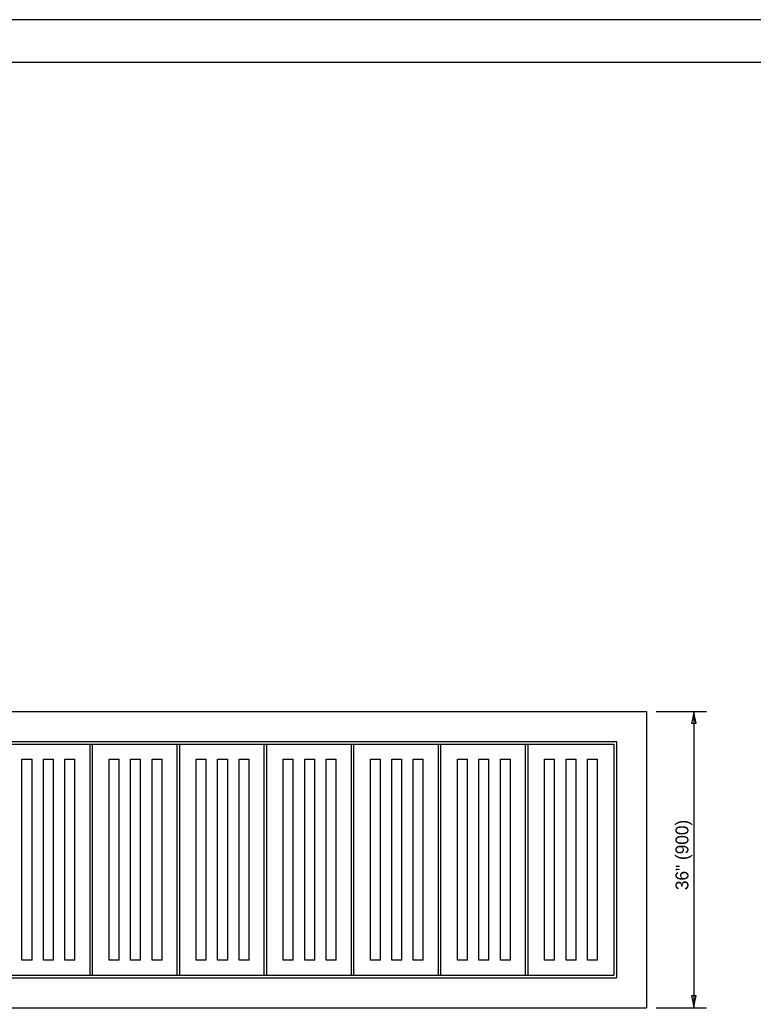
# Model space of a CAD drawing. Extents: x 0 to 2.83, y 0 to 1.83.
# Drawn here: x 0.974 to 1.696, y 0.854 to 1.833 of the extents above; entities that cross this region are included whole.
import ezdxf

# ---------------------------------------------------------------- set-up
doc = ezdxf.new("R2010")
doc.units = 0
for name, color, linetype in [('RD_Pr_Roadway_Dimensions', 7, 'Continuous'), ('RD_Pr_Roadway_Items', 7, 'Continuous'), ('SH_General_Details', 7, 'Continuous'), ('SH_Printer_Plotting_Border', 7, 'Continuous')]:
    doc.layers.add(name, color=color, linetype=linetype)

msp = doc.modelspace()

# ---------------------------------------------------------------- linework, layer by layer
at = {"layer": 'RD_Pr_Roadway_Dimensions'}
for p, q in [((1.60022, 1.15229), (1.6498, 1.15229)), ((1.63742, 1.15229), (1.63742, 0.86035)), ((1.60022, 0.86035), (1.6498, 0.86035))]:
    msp.add_line(p, q, dxfattribs=at)
for points in [[(1.63498, 1.14063), (1.63742, 1.14063), (1.63986, 1.14063), (1.63843, 1.14646), (1.63742, 1.15229), (1.63629, 1.14607)], [(1.63986, 0.87201), (1.63742, 0.87202), (1.63498, 0.87202), (1.63641, 0.86618), (1.63742, 0.86035), (1.63855, 0.86657)]]:
    msp.add_lwpolyline(points, close=True, dxfattribs=at)
at = {"layer": 'RD_Pr_Roadway_Items'}
for p, q in [((0.24007, 1.15229), (1.59094, 1.15229)), ((1.59094, 1.15229), (1.59094, 0.86035)), ((0.26976, 1.12262), (1.56125, 1.12262)), ((0.27223, 1.12014), (1.55877, 1.12014)), ((1.04289, 0.89251), (1.04289, 1.12014)), ((1.04289, 0.89251), (1.04289, 1.12014)), ((1.04289, 0.89251), (1.04289, 1.12014)), ((1.04289, 0.89251), (1.04289, 1.12014)), ((1.04289, 0.89251), (1.04289, 1.12014)), ((1.04289, 0.89251), (1.04289, 1.12014)), ((1.04289, 0.89251), (1.04289, 1.12014)), ((1.04289, 0.89251), (1.04289, 1.12014)), ((1.04289, 0.89251), (1.04289, 1.12014)), ((1.04289, 0.89251), (1.04289, 1.12014)), ((1.04289, 0.89251), (1.04289, 1.12014)), ((1.04289, 0.89251), (1.04289, 1.12014)), ((1.04289, 0.89251), (1.04289, 1.12014)), ((1.04289, 0.89251), (1.04289, 1.12014)), ((1.04289, 0.89251), (1.04289, 1.12014)), ((1.04289, 0.89251), (1.04289, 1.12014)), ((1.04289, 0.89251), (1.04289, 1.12014)), ((1.04289, 0.89251), (1.04289, 1.12014)), ((1.04289, 0.89251), (1.04289, 1.12014)), ((1.04289, 0.89251), (1.04289, 1.12014)), ((1.04289, 0.89251), (1.04289, 1.12014)), ((1.04537, 0.89251), (1.04537, 1.12014)), ((1.04537, 0.89251), (1.04537, 1.12014)), ((1.04537, 0.89251), (1.04537, 1.12014)), ((1.04537, 0.89251), (1.04537, 1.12014)), ((1.04537, 0.89251), (1.04537, 1.12014)), ((1.04537, 0.89251), (1.04537, 1.12014)), ((1.04537, 0.89251), (1.04537, 1.12014)), ((1.04537, 0.89251), (1.04537, 1.12014)), ((1.04537, 0.89251), (1.04537, 1.12014)), ((1.04537, 0.89251), (1.04537, 1.12014)), ((1.04537, 0.89251), (1.04537, 1.12014)), ((1.04537, 0.89251), (1.04537, 1.12014)), ((1.04537, 0.89251), (1.04537, 1.12014)), ((1.04537, 0.89251), (1.04537, 1.12014)), ((1.04537, 0.89251), (1.04537, 1.12014)), ((1.04537, 0.89251), (1.04537, 1.12014)), ((1.04537, 0.89251), (1.04537, 1.12014)), ((1.04537, 0.89251), (1.04537, 1.12014)), ((1.04537, 0.89251), (1.04537, 1.12014)), ((1.04537, 0.89251), (1.04537, 1.12014)), ((1.04537, 0.89251), (1.04537, 1.12014)), ((1.1287, 0.89251), (1.1287, 1.12014)), ((1.1287, 0.89251), (1.1287, 1.12014)), ((1.1287, 0.89251), (1.1287, 1.12014)), ((1.1287, 0.89251), (1.1287, 1.12014)), ((1.1287, 0.89251), (1.1287, 1.12014)), ((1.1287, 0.89251), (1.1287, 1.12014)), ((1.1287, 0.89251), (1.1287, 1.12014)), ((1.1287, 0.89251), (1.1287, 1.12014)), ((1.1287, 0.89251), (1.1287, 1.12014)), ((1.1287, 0.89251), (1.1287, 1.12014)), ((1.1287, 0.89251), (1.1287, 1.12014)), ((1.1287, 0.89251), (1.1287, 1.12014)), ((1.1287, 0.89251), (1.1287, 1.12014)), ((1.1287, 0.89251), (1.1287, 1.12014)), ((1.1287, 0.89251), (1.1287, 1.12014)), ((1.13116, 0.89251), (1.13116, 1.12014)), ((1.13116, 0.89251), (1.13116, 1.12014)), ((1.13116, 0.89251), (1.13116, 1.12014)), ((1.13116, 0.89251), (1.13116, 1.12014)), ((1.13116, 0.89251), (1.13116, 1.12014)), ((1.13116, 0.89251), (1.13116, 1.12014)), ((1.13116, 0.89251), (1.13116, 1.12014)), ((1.13116, 0.89251), (1.13116, 1.12014)), ((1.13116, 0.89251), (1.13116, 1.12014)), ((1.13116, 0.89251), (1.13116, 1.12014)), ((1.13116, 0.89251), (1.13116, 1.12014)), ((1.13116, 0.89251), (1.13116, 1.12014)), ((1.13116, 0.89251), (1.13116, 1.12014)), ((1.13116, 0.89251), (1.13116, 1.12014)), ((1.13116, 0.89251), (1.13116, 1.12014)), ((1.21446, 0.89251), (1.21446, 1.12014)), ((1.21446, 0.89251), (1.21446, 1.12014)), ((1.21446, 0.89251), (1.21446, 1.12014)), ((1.21446, 0.89251), (1.21446, 1.12014)), ((1.21446, 0.89251), (1.21446, 1.12014)), ((1.21446, 0.89251), (1.21446, 1.12014)), ((1.21446, 0.89251), (1.21446, 1.12014)), ((1.21446, 0.89251), (1.21446, 1.12014)), ((1.21446, 0.89251), (1.21446, 1.12014)), ((1.21446, 0.89251), (1.21446, 1.12014)), ((1.21694, 0.89251), (1.21694, 1.12014)), ((1.21694, 0.89251), (1.21694, 1.12014)), ((1.21694, 0.89251), (1.21694, 1.12014)), ((1.21694, 0.89251), (1.21694, 1.12014)), ((1.21694, 0.89251), (1.21694, 1.12014)), ((1.21694, 0.89251), (1.21694, 1.12014)), ((1.21694, 0.89251), (1.21694, 1.12014)), ((1.21694, 0.89251), (1.21694, 1.12014)), ((1.21694, 0.89251), (1.21694, 1.12014)), ((1.21694, 0.89251), (1.21694, 1.12014)), ((1.3002, 0.89251), (1.3002, 1.12014)), ((1.3002, 0.89251), (1.3002, 1.12014)), ((1.3002, 0.89251), (1.3002, 1.12014)), ((1.3002, 0.89251), (1.3002, 1.12014)), ((1.3002, 0.89251), (1.3002, 1.12014)), ((1.3002, 0.89251), (1.3002, 1.12014)), ((1.30268, 0.89251), (1.30268, 1.12014)), ((1.30268, 0.89251), (1.30268, 1.12014)), ((1.30268, 0.89251), (1.30268, 1.12014)), ((1.30268, 0.89251), (1.30268, 1.12014)), ((1.30268, 0.89251), (1.30268, 1.12014)), ((1.30268, 0.89251), (1.30268, 1.12014)), ((1.38598, 0.89251), (1.38598, 1.12014)), ((1.38598, 0.89251), (1.38598, 1.12014)), ((1.38598, 0.89251), (1.38598, 1.12014)), ((1.38844, 0.89251), (1.38844, 1.12014)), ((1.38844, 0.89251), (1.38844, 1.12014)), ((1.38844, 0.89251), (1.38844, 1.12014)), ((1.47176, 0.89251), (1.47176, 1.12014)), ((1.47424, 0.89251), (1.47424, 1.12014)), ((1.55877, 1.12014), (1.55877, 0.89251)), ((1.56125, 1.12262), (1.56125, 0.89004)), ((0.9758, 1.10528), (0.9857, 1.10528)), ((0.9758, 0.90735), (0.9758, 1.10528)), ((0.9857, 0.90735), (0.9857, 1.10528)), ((0.99695, 1.10528), (1.00682, 1.10528)), ((0.99695, 0.90735), (0.99695, 1.10528)), ((1.00682, 0.90735), (1.00682, 1.10528)), ((1.01807, 1.10528), (1.02796, 1.10528)), ((1.01807, 0.90735), (1.01807, 1.10528)), ((1.02796, 0.90735), (1.02796, 1.10528)), ((1.06155, 1.10528), (1.07147, 1.10528)), ((1.06155, 0.90735), (1.06155, 1.10528)), ((1.07147, 0.90735), (1.07147, 1.10528)), ((1.08271, 1.10528), (1.09261, 1.10528)), ((1.08271, 0.90735), (1.08271, 1.10528)), ((1.09261, 0.90735), (1.09261, 1.10528)), ((1.10386, 1.10528), (1.11375, 1.10528)), ((1.10386, 0.90735), (1.10386, 1.10528)), ((1.11375, 0.90735), (1.11375, 1.10528)), ((1.14734, 1.10528), (1.15723, 1.10528)), ((1.14734, 0.90735), (1.14734, 1.10528)), ((1.15723, 0.90735), (1.15723, 1.10528)), ((1.16848, 1.10528), (1.17838, 1.10528)), ((1.16848, 0.90735), (1.16848, 1.10528)), ((1.17838, 0.90735), (1.17838, 1.10528)), ((1.18964, 1.10528), (1.19951, 1.10528)), ((1.18964, 0.90735), (1.18964, 1.10528)), ((1.19951, 0.90735), (1.19951, 1.10528)), ((1.23312, 1.10528), (1.243, 1.10528)), ((1.23312, 0.90735), (1.23312, 1.10528)), ((1.243, 0.90735), (1.243, 1.10528)), ((1.25424, 1.10528), (1.26414, 1.10528)), ((1.25424, 0.90735), (1.25424, 1.10528)), ((1.26414, 0.90735), (1.26414, 1.10528)), ((1.27538, 1.10528), (1.2853, 1.10528)), ((1.27538, 0.90735), (1.27538, 1.10528)), ((1.2853, 0.90735), (1.2853, 1.10528)), ((1.31888, 1.10528), (1.32878, 1.10528)), ((1.31888, 0.90735), (1.31888, 1.10528)), ((1.32878, 0.90735), (1.32878, 1.10528)), ((1.34002, 1.10528), (1.3499, 1.10528)), ((1.34002, 0.90735), (1.34002, 1.10528)), ((1.3499, 0.90735), (1.3499, 1.10528)), ((1.36114, 1.10528), (1.37104, 1.10528)), ((1.36114, 0.90735), (1.36114, 1.10528)), ((1.37104, 0.90735), (1.37104, 1.10528)), ((1.40464, 1.10528), (1.41455, 1.10528)), ((1.40464, 0.90735), (1.40464, 1.10528)), ((1.41455, 0.90735), (1.41455, 1.10528)), ((1.42579, 1.10528), (1.43568, 1.10528)), ((1.42579, 0.90735), (1.42579, 1.10528)), ((1.43568, 0.90735), (1.43568, 1.10528)), ((1.44694, 1.10528), (1.45682, 1.10528)), ((1.44694, 0.90735), (1.44694, 1.10528)), ((1.45682, 0.90735), (1.45682, 1.10528)), ((1.49041, 1.10528), (1.50031, 1.10528)), ((1.49041, 0.90735), (1.49041, 1.10528)), ((1.50031, 0.90735), (1.50031, 1.10528)), ((1.51155, 0.90735), (1.51155, 1.10528)), ((1.51155, 1.10528), (1.52147, 1.10528)), ((1.52147, 0.90735), (1.52147, 1.10528)), ((1.5327, 0.90735), (1.5327, 1.10528)), ((1.5327, 1.10528), (1.54259, 1.10528)), ((1.54259, 0.90735), (1.54259, 1.10528)), ((0.9857, 0.90735), (0.9758, 0.90735)), ((1.00682, 0.90735), (0.99695, 0.90735)), ((1.02796, 0.90735), (1.01807, 0.90735)), ((1.07147, 0.90735), (1.06155, 0.90735)), ((1.09261, 0.90735), (1.08271, 0.90735)), ((1.11375, 0.90735), (1.10386, 0.90735)), ((1.15723, 0.90735), (1.14734, 0.90735)), ((1.17838, 0.90735), (1.16848, 0.90735)), ((1.19951, 0.90735), (1.18964, 0.90735)), ((1.243, 0.90735), (1.23312, 0.90735)), ((1.26414, 0.90735), (1.25424, 0.90735)), ((1.2853, 0.90735), (1.27538, 0.90735)), ((1.32878, 0.90735), (1.31888, 0.90735)), ((1.3499, 0.90735), (1.34002, 0.90735)), ((1.37104, 0.90735), (1.36114, 0.90735)), ((1.41455, 0.90735), (1.40464, 0.90735)), ((1.43568, 0.90735), (1.42579, 0.90735)), ((1.45682, 0.90735), (1.44694, 0.90735)), ((1.50031, 0.90735), (1.49041, 0.90735)), ((1.52147, 0.90735), (1.51155, 0.90735)), ((1.54259, 0.90735), (1.5327, 0.90735)), ((0.27223, 0.89251), (1.55877, 0.89251)), ((0.26976, 0.89004), (1.56125, 0.89004)), ((0.24007, 0.86035), (1.59094, 0.86035))]:
    msp.add_line(p, q, dxfattribs=at)
at = {"layer": 'SH_General_Details'}
msp.add_line((2.83332, 1.83333), (0, 1.83333), dxfattribs=at)
msp.add_lwpolyline([(0.16667, 1.79166), (2.79166, 1.79166), (2.79166, 0.04167), (0.16667, 0.04167)], close=True, dxfattribs=at)
at = {"layer": 'SH_Printer_Plotting_Border'}
msp.add_lwpolyline([(0, 0), (2.83332, 0), (2.83332, 1.83333), (0, 1.83333)], close=True, dxfattribs=at)

# ---------------------------------------------------------------- texts
at = {"layer": 'RD_Pr_Roadway_Dimensions'}
msp.add_text('36" (900)', height=0.0127, rotation=90, dxfattribs=at).set_placement((1.63208, 0.97625))

doc.saveas('drawing.dxf')
